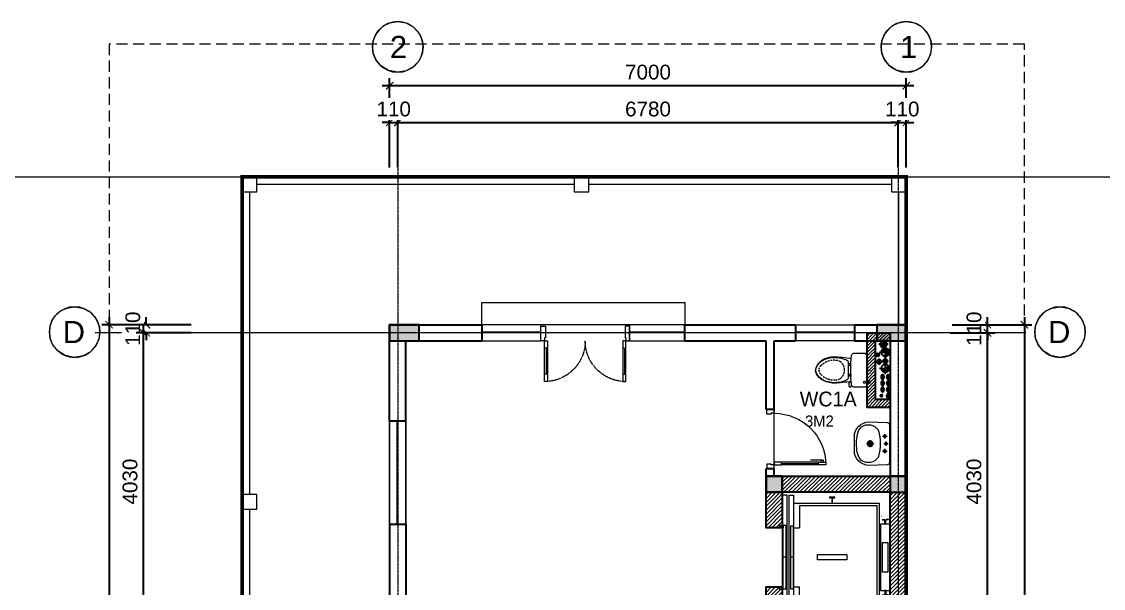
# Model space of a CAD drawing. Header units: millimetres. Extents: x -127141 to 682685, y -1234500 to 49778.
# Drawn here: x 233712 to 248367, y -180571 to -172897 of the extents above; entities that cross this region are included whole.
import ezdxf
from ezdxf.enums import TextEntityAlignment as Align

# ---------------------------------------------------------------- set-up
doc = ezdxf.new("R2010")
doc.units = ezdxf.units.MM
doc.header["$MEASUREMENT"] = 0
doc.set_wipeout_variables(frame=1)
for name, pattern in [('$AUDIT_BAD_LTYPE2', [0]), ('ACAD_ISO03W100', [30, 12, -18]), ('CENTER2', [1.125, 0.75, -0.125, 0.125, -0.125]), ('CONTINOUS', [0]), ('DASHDOT', [1, 0.5, -0.25, 0, -0.25]), ('DASHED', [0.75, 0.5, -0.25]), ('DIVIDEX22', [1.25, 0.625, -0.25, 0, -0.125, 0, -0.25]), ('HIDDEN', [0.75, 0.5, -0.25]), ('PHANTOM2', [1.25, 0.625, -0.125, 0.125, -0.125, 0.125, -0.125]), ('PHANTOM3', [1.5, 0.625, -0.125, 0.125, -0.125, 0.125, -0.125, 0.125, -0.125]), ('xref-thap C (mb tang 32-2)$0$HIDDEN', [0.375, 0.25, -0.125]), ('Xref-VCMT-BT3 - tuong bao$0$HIDDEN2', [0.1875, 0.125, -0.0625])]:
    doc.linetypes.add(name, pattern=pattern)
for name, color, linetype, lineweight in [('-CONCRETE', 1, 'Continuous', 35), ('-DOOR', 137, 'Continuous', 9), ('-FURNITURE', 46, 'Continuous', 9), ('-LINE1', 7, 'Continuous', 18), ('-LINE2', 252, 'Continuous', 9), ('-WALL', 4, 'Continuous', 35), ('A-COT VACH', 2, 'Continuous', 35), ('A-DIM', 251, 'Continuous', 15), ('A-HATCH', 251, 'Continuous', 5), ('A-KY HIEU', 34, 'Continuous', 20), ('A-NET THAY', 125, 'Continuous', 18), ('A-TRUC', 251, 'DASHDOT', 5), ('A-TUONG', 7, 'Continuous', 35), ('Bighome_khuat', 251, 'DASHED', 5), ('N1.1-CN', 4, 'CONTINOUS', 35), ('N1.3-TN', 6, 'CENTER2', 35), ('N1.4-TP', 4, 'PHANTOM2', 35), ('N1.5-TH', 2, 'PHANTOM3', 30), ('N1.6-NM', 3, 'DIVIDEX22', 30), ('N4-OTHER1', 143, 'CONTINOUS', 15), ('TEXT25', 2, 'Continuous', 13)]:
    doc.layers.add(name, color=color, linetype=linetype, lineweight=lineweight)
for name, color, linetype in [('-RANH GIOI LO DAT', 12, 'Continuous'), ('M-CD', 40, 'ACAD_ISO03W100'), ('M-Control', 170, 'CENTER2'), ('M-RP', 140, 'Continuous')]:
    doc.layers.add(name, color=color, linetype=linetype)
doc.layers.add('LUOI GIONG', color=160, linetype='Continuous', plot=False)
doc.styles.add('A1-arial', font='arial.ttf', dxfattribs={"width": 0.8})
doc.styles.get("Standard").update_dxf_attribs({"font": 'arial.ttf'})
doc.styles.add('SVN_AVO_thuong', font='')
doc.styles.add('T1', font='', dxfattribs={"height": 200})
doc.styles.get('SVN_AVO_thuong').set_extended_font_data('SVN-Avo')
doc.styles.get('T1').set_extended_font_data('VNgeometric Light')
doc.dimstyles.new('DIM_LAYOUT A2-A3', dxfattribs={"dimscale": 0, "dimtxt": 2, "dimasz": 1, "dimexe": 1, "dimexo": 0, "dimgap": 0.8, "dimtad": 1, "dimdec": 0, "dimlfac": -1, "dimzin": 0, "dimdsep": 46, "dimtxsty": 'Standard', "dimblk": 'ARCHTICK', "dimcen": 1, "dimdle": 1, "dimclrd": 256, "dimclre": 256, "dimclrt": 7, "dimadec": 0, "dimazin": 0, "dimtfac": 1, "dimtdec": 0, "dimtix": 1, "dimtofl": 0, "dimtmove": 2, "dimatfit": 3, "dimldrblk": 'ARCHTICK', "dimfxl": 1, "dimtfill": 1, "dimtolj": 1, "dimtzin": 0, "dimarcsym": 0})

# ---------------------------------------------------------------- blocks, each defined once
blk = doc.blocks.new('X-5M-DH-2-CORE$0$A$C75E80C28')
at = {"layer": '-LINE2', "linetype": 'Continuous', "ltscale": 2}
for p, q in [((-557, -112), (-560, -112)), ((-510, -22), (-510, -51)), ((-507, -22), (-510, -22)), ((-510, -109), (-510, -79)), ((-507, -22), (-507, -51)), ((-507, -109), (-507, -79)), ((-456, -57), (-501, -57)), ((-456, -60), (-501, -60)), ((-456, -70), (-501, -70)), ((-456, -73), (-501, -73)), ((-453, -63), (-453, -67)), ((-450, -63), (-450, -67)), ((450, -63), (450, -67)), ((453, -63), (453, -67)), ((456, -57), (501, -57)), ((456, -60), (501, -60)), ((456, -70), (501, -70)), ((456, -73), (501, -73)), ((457, -112), (460, -112)), ((507, -22), (510, -22)), ((507, -22), (507, -51)), ((507, -109), (507, -79)), ((510, -22), (510, -51)), ((510, -109), (510, -79)), ((-731, -149), (731, -149)), ((-731, -1305), (-731, -149)), ((-700, -179), (700, -179)), ((-700, -1225), (-700, -179)), ((700, -1225), (700, -179)), ((731, -1305), (731, -149)), ((840, -1305), (-840, -1305)), ((-840, -1365), (-840, -1305)), ((-700, -1225), (-400, -1225)), ((425, -1309), (-425, -1309)), ((-425, -1343), (-425, -1309)), ((-400, -1305), (-400, -1225)), ((0, -1309), (0, -1343)), ((700, -1225), (400, -1225)), ((400, -1305), (400, -1225)), ((425, -1343), (425, -1309)), ((840, -1365), (840, -1305)), ((840, -1365), (-840, -1365)), ((840, -1395), (-840, -1395)), ((-840, -1395), (-840, -1455)), ((-840, -1455), (-435, -1455)), ((-435, -1450), (-435, -1460)), ((-435, -1450), (-400, -1450)), ((-435, -1460), (-425, -1460)), ((-433, -1452), (-433, -1458)), ((-433, -1452), (-402, -1452)), ((-433, -1458), (-425, -1458)), ((430, -1406), (-430, -1406)), ((-430, -1406), (-430, -1446)), ((430, -1446), (-430, -1446)), ((425, -1343), (-425, -1343)), ((-425, -1458), (-425, -1460)), ((-402, -1452), (-402, -1498)), ((400, -1450), (-400, -1450)), ((-400, -1450), (-400, -1500)), ((0, -1406), (0, -1446)), ((400, -1450), (400, -1500)), ((435, -1450), (400, -1450)), ((402, -1452), (402, -1498)), ((433, -1452), (402, -1452)), ((433, -1458), (425, -1458)), ((425, -1458), (425, -1460)), ((435, -1460), (425, -1460)), ((430, -1406), (430, -1446)), ((433, -1452), (433, -1458)), ((435, -1450), (435, -1460)), ((840, -1455), (435, -1455)), ((840, -1395), (840, -1455)), ((-435, -1490), (-435, -1500)), ((-435, -1490), (-425, -1490)), ((-435, -1500), (-400, -1500)), ((-433, -1492), (-433, -1498)), ((-433, -1492), (-425, -1492)), ((-433, -1498), (-402, -1498)), ((-425, -1490), (-425, -1492)), ((435, -1500), (400, -1500)), ((433, -1498), (402, -1498)), ((425, -1490), (425, -1492)), ((435, -1490), (425, -1490)), ((433, -1492), (425, -1492)), ((433, -1492), (433, -1498)), ((435, -1490), (435, -1500))]:
    blk.add_line(p, q, dxfattribs=at)
for points in [[(-450, 0), (-450, -130), (450, -130), (450, 0)], [(-200, -29), (200, -29), (200, -101), (-200, -101)], [(-36, -584), (36, -584), (36, -984), (-36, -984)]]:
    blk.add_lwpolyline(points, close=True, dxfattribs=at)
for points in [[(-780, -789), (-751, -789, 0.414214), (-750, -788), (-750, -784), (-750, -780, 0.414214), (-751, -779), (-780, -779, -0.256978), (-784, -782), (-798, -782, -0.414214), (-801, -779), (-804, -749, 0.414214), (-807, -746), (-812, -746), (-812, -784), (-812, -821), (-807, -821, 0.414214), (-804, -818), (-801, -789, -0.414214), (-798, -786), (-784, -786, -0.256978), (-780, -789)], [(780, -789), (751, -789, -0.414214), (750, -788), (750, -784), (750, -780, -0.414214), (751, -779), (780, -779, 0.256978), (784, -782), (798, -782, 0.414214), (801, -779), (804, -749, -0.414214), (807, -746), (812, -746), (812, -784), (812, -821), (807, -821, -0.414214), (804, -818), (801, -789, 0.414214), (798, -786), (784, -786, 0.256978), (780, -789)]]:
    blk.add_lwpolyline(points, format="xyb", dxfattribs=at)
for centre, radius, start, end in [((-501, -51), 9.4, 180, 270), ((-501, -79), 9.4, 90, 180), ((-501, -51), 6.2, 180, 270), ((-501, -79), 6.2, 90, 180), ((-456, -63), 6.2, 0, 90), ((-456, -63), 3, 0, 90), ((-456, -67), 6.2, 270, 0), ((-456, -67), 3, 270, 0), ((456, -63), 6.2, 90, 180), ((456, -67), 6.2, 180, 270), ((456, -63), 3, 90, 180), ((456, -67), 3, 180, 270), ((501, -51), 6.2, 270, 0), ((501, -51), 9.4, 270, 0), ((501, -79), 9.4, 0, 90), ((501, -79), 6.2, 0, 90)]:
    blk.add_arc(centre, radius, start, end, dxfattribs=at)
blk = doc.blocks.new('A$C5C575821')
at = {"layer": '-CONCRETE'}
h = blk.add_hatch(color=256, dxfattribs=at)
h.dxf.hatch_style = 1
h.paths.add_polyline_path([(0, 220), (0, 0), (220, 0), (220, 220)])
blk.add_lwpolyline([(0, 0), (220, 0), (220, 220), (0, 220)], close=True, dxfattribs=at)
blk = doc.blocks.new('A$C3F71457E')
at = {"layer": 'A-HATCH'}
h = blk.add_hatch(dxfattribs=at)
h.set_pattern_fill('ANSI31', color=256, scale=300)
h.paths.add_polyline_path([(200, 380), (-20, 380), (-20, -98), (18, -98), (18, -67), (12, -67), (12, -75), (10, -75), (10, -65), (20, -65), (20, -100), (200, -100)])
h.paths.add_polyline_path([(-20, 600), (-1480, 600), (-1480, 380), (-20, 380)])
h.paths.add_polyline_path([(-1480, 380), (-1700, 380), (-1700, -1380), (-1480, -1380)])
h.paths.add_polyline_path([(-20, -1380), (-1480, -1380), (-1480, -1600), (-20, -1600)])
h.paths.add_polyline_path([(200, -900), (20, -900), (20, -935), (10, -935), (10, -925), (12, -925), (12, -933), (18, -933), (18, -902), (-20, -902), (-20, -1380), (-20, -1380), (200, -1380)])
at = {"layer": '-CONCRETE'}
blk.add_lwpolyline([(-20, -100), (-20, 380), (-1480, 380), (-1480, -1380), (-20, -1380), (-20, -900), (200, -900), (200, -1600), (-1700, -1600), (-1700, 600), (200, 600), (200, -100), (-20, -100)], dxfattribs=at)
at = {"layer": '-LINE1'}
blk.add_line((-20, -900), (-20, -100), dxfattribs=at)
at = {"layer": '-WALL'}
for p in [(-1700, 380), (-20, 380), (-1700, -1600), (-20, -1600)]:
    blk.add_blockref('A$C5C575821', p, dxfattribs=at)
at = {"color": 2, "rotation": 90}
blk.add_blockref('X-5M-DH-2-CORE$0$A$C75E80C28', (-1480, -500), dxfattribs=at)
blk = doc.blocks.new('*U122')
at = {"linetype": '$AUDIT_BAD_LTYPE2'}
for p, q in [((70, 100), (70, 600)), ((90, 600), (90, 100))]:
    blk.add_line(p, q, dxfattribs=at)
for points in [[(50, 600), (90, 600), (90, 700), (50, 700), (50, 600)], [(50, 603), (50, 100)], [(50, 100), (90, 100), (90, 0), (50, 0), (50, 100)]]:
    blk.add_lwpolyline(points)
for points in [[(118, 495), (118, 664), (90, 664), (90, 636), (113, 636), (113, 495)], [(0, 0), (50, 0), (50, -40), (60, -40), (60, -100), (0, -100)], [(800, 0), (750, 0), (750, -40), (740, -40), (740, -100), (800, -100)]]:
    blk.add_lwpolyline(points, close=True)
at = {"linetype": '$AUDIT_BAD_LTYPE2', "ltscale": 0.3}
blk.add_arc((50, 0), 700, 0, 90, dxfattribs=at)
blk = doc.blocks.new('*U715')
for p, q in [((-1110, 450), (-1150, 450)), ((-90, 450), (-50, 450)), ((-1110, 100), (-1150, 100)), ((-90, 100), (-50, 100))]:
    blk.add_line(p, q)
at = {"color": 251}
for p, q in [((-1130, 100), (-1130, 450)), ((-70, 100), (-70, 450))]:
    blk.add_line(p, q, dxfattribs=at)
for points in [[(-1150, 0), (-1110, 0), (-1110, 550), (-1150, 550)], [(-50, 0), (-90, 0), (-90, 550), (-50, 550)], [(-1200, -200), (-1140, -200), (-1140, -40), (-1150, -40), (-1150, 0), (-1200, 0)], [(0, -200), (-60, -200), (-60, -40), (-50, -40), (-50, 0), (0, 0)]]:
    blk.add_lwpolyline(points, close=True)
at = {"layer": 'Bighome_khuat', "linetype": 'Xref-VCMT-BT3 - tuong bao$0$HIDDEN2'}
for centre, start, end in [((-1150, 0), 0, 90), ((-50, 0), 90, 180)]:
    blk.add_arc(centre, 550, start, end, dxfattribs=at)
blk = doc.blocks.new('A$C4ace49fd')
for p, q in [((195, 383), (195, 443)), ((295, 398), (295, 458)), ((395, 383), (395, 443)), ((167, 414), (224, 414)), ((267, 429), (324, 429)), ((367, 414), (424, 414)), ((249, 215), (342, 215)), ((295, 165), (295, 264))]:
    blk.add_line(p, q)
for points in [[(0, 200, 0.414214), (200, 0), (390, 0, 0.414214), (590, 200), (581, 446, 0.409799), (551, 475), (39, 475, 0.403607), (9, 446)], [(177, 40, 0.090773), (424, 43, 0.149887), (521, 96, 0.430722), (482, 321, 0.080637), (470, 327, 0.127732), (125, 329, 0.074208), (114, 325, 0.443092), (69, 96, 0.13364), (154, 46, 0.033617)]]:
    blk.add_lwpolyline(points, format="xyb", close=True)
for centre, radius in [((295, 429), 17.5), ((195, 414), 17.5), ((395, 414), 17.5), ((295, 215), 37.5), ((295, 215), 22.5), ((295, 215), 22.5)]:
    blk.add_circle(centre, radius)
blk = doc.blocks.new('cot 220')
at = {"layer": 'A-COT VACH'}
h = blk.add_hatch(color=251, dxfattribs=at)
h.dxf.hatch_style = 1
h.paths.add_polyline_path([(110, 110), (-110, 110), (-110, -110), (110, -110)])
blk.add_lwpolyline([(-110, -110), (110, -110), (110, 110), (-110, 110)], close=True, dxfattribs=at)
blk = doc.blocks.new('Tag - Metric')
blk.add_lwpolyline([(0, 3.44), (-1.1, 3.26), (-2.06, 2.76), (-2.71, 2.12), (-3.13, 1.43), (-3.37, 0.73), (-3.44, 0), (-3.3, -0.99), (-2.83, -1.96), (-2.11, -2.72), (-1.16, -3.24), (0, -3.44), (1.28, -3.19), (2.29, -2.57), (2.96, -1.75), (3.33, -0.88), (3.44, 0), (3.34, 0.84), (3.08, 1.53), (2.65, 2.2), (1.84, 2.91), (1.07, 3.27), (0, 3.44)], close=True)
blk.add_circle((0, 0), 3.44)
at = {"style": 'A1-arial', "flags": 8}
blk.add_attdef('1', text='', height=3, dxfattribs=at).set_placement((0, 0), align=Align.MIDDLE_CENTER)
blk = doc.blocks.new('_ArchTick')
at = {"color": 0, "linetype": 'ByBlock', "const_width": 0.15}
blk.add_lwpolyline([(-0.5, -0.5), (0.5, 0.5)], dxfattribs=at)
blk = doc.blocks.new('*D2244')
at = {"layer": 'A-DIM', "lineweight": -2, "transparency": 16777216}
for p, q in [((4611, 21777), (4611, 22486)), ((11611, 21777), (11611, 22486)), ((4511, 22386), (11711, 22386))]:
    blk.add_line(p, q, dxfattribs=at)
at = {"layer": 'Defpoints', "color": 0, "transparency": 16777216}
for p in [(11611, 22386), (4611, 21777, 0), (11611, 21777, 0)]:
    blk.add_point(p, dxfattribs=at)
at = {"layer": 'A-DIM', "lineweight": -2, "transparency": 16777216, "xscale": 100, "yscale": 100, "zscale": 100, "rotation": 180}
blk.add_blockref('_ArchTick', (4611, 22386), dxfattribs=at)
at = {"layer": 'A-DIM', "lineweight": -2, "transparency": 16777216, "xscale": 100, "yscale": 100, "zscale": 100}
blk.add_blockref('_ArchTick', (11611, 22386), dxfattribs=at)
at = {"layer": 'A-DIM', "color": 7, "transparency": 16777216, "insert": (8111, 22568), "char_height": 200, "attachment_point": 5, "bg_fill": 3, "box_fill_scale": 1.25, "bg_fill_color": 256, "bg_fill_true_color": 13158600, "bg_fill_transparency": 0}
blk.add_mtext('\\A1;7000', dxfattribs=at)
blk = doc.blocks.new('*D2245')
at = {"layer": 'A-DIM', "lineweight": -2, "transparency": 16777216}
for p, q in [((12711, 19149), (12711, 19249)), ((12230, 19149), (12811, 19149)), ((12230, 19039), (12811, 19039)), ((12711, 19039), (12711, 18939))]:
    blk.add_line(p, q, dxfattribs=at)
at = {"layer": 'Defpoints', "color": 0, "transparency": 16777216}
for p in [(12230, 19149), (12230, 19039)]:
    blk.add_point(p, dxfattribs=at)
at = {"layer": 'A-DIM', "lineweight": -2, "transparency": 16777216, "xscale": 100, "yscale": 100, "zscale": 100}
for p, rotation in [((12711, 19149), 270), ((12711, 19039), 90)]:
    blk.add_blockref('_ArchTick', p, dxfattribs=dict(at, rotation=rotation))
at = {"layer": 'A-DIM', "color": 7, "transparency": 16777216, "insert": (12529, 19094), "char_height": 200, "attachment_point": 5, "rotation": 90, "bg_fill": 3, "box_fill_scale": 1.25, "bg_fill_color": 256, "bg_fill_true_color": 13158600, "bg_fill_transparency": 0}
blk.add_mtext('\\A1;110', dxfattribs=at)
at = {"layer": 'Defpoints', "color": 0, "transparency": 16777216}
blk.add_point((12711, 19039), dxfattribs=at)
blk = doc.blocks.new('*D2246')
at = {"layer": 'A-DIM', "lineweight": -2, "transparency": 16777216}
for p, q in [((1314, 19149), (1314, 19249)), ((1920, 19149), (1214, 19149)), ((1920, 19039), (1214, 19039)), ((1314, 19039), (1314, 18939))]:
    blk.add_line(p, q, dxfattribs=at)
at = {"layer": 'Defpoints', "color": 0, "transparency": 16777216}
for p in [(1920, 19149, 0), (1920, 19039, 0)]:
    blk.add_point(p, dxfattribs=at)
at = {"layer": 'A-DIM', "lineweight": -2, "transparency": 16777216, "xscale": 100, "yscale": 100, "zscale": 100}
for p, rotation in [((1314, 19149), 270), ((1314, 19039), 90)]:
    blk.add_blockref('_ArchTick', p, dxfattribs=dict(at, rotation=rotation))
at = {"layer": 'A-DIM', "color": 7, "transparency": 16777216, "insert": (1132, 19094), "char_height": 200, "attachment_point": 5, "rotation": 90, "bg_fill": 3, "box_fill_scale": 1.25, "bg_fill_color": 256, "bg_fill_true_color": 13158600, "bg_fill_transparency": 0}
blk.add_mtext('\\A1;110', dxfattribs=at)
at = {"layer": 'Defpoints', "color": 0, "transparency": 16777216}
blk.add_point((1314, 19039), dxfattribs=at)
blk = doc.blocks.new('*D2247')
at = {"layer": 'A-DIM', "lineweight": -2, "transparency": 16777216}
for p, q in [((13211, 19249), (13211, 5364)), ((12230, 19149), (13311, 19149)), ((12230, 5464), (13311, 5464))]:
    blk.add_line(p, q, dxfattribs=at)
at = {"layer": 'Defpoints', "color": 0, "transparency": 16777216}
for p in [(12230, 19149), (12230, 5464, 0), (13211, 5464)]:
    blk.add_point(p, dxfattribs=at)
at = {"layer": 'A-DIM', "lineweight": -2, "transparency": 16777216, "xscale": 100, "yscale": 100, "zscale": 100}
for p, rotation in [((13211, 19149), 90), ((13211, 5464), 270)]:
    blk.add_blockref('_ArchTick', p, dxfattribs=dict(at, rotation=rotation))
at = {"layer": 'A-DIM', "color": 7, "transparency": 16777216, "insert": (13403, 12174), "char_height": 200, "attachment_point": 5, "rotation": 90, "bg_fill": 3, "box_fill_scale": 1.25, "bg_fill_color": 256, "bg_fill_true_color": 13158600, "bg_fill_transparency": 0}
blk.add_mtext('\\A1;13685', dxfattribs=at)
blk = doc.blocks.new('*D2250')
at = {"layer": 'A-DIM', "lineweight": -2, "transparency": 16777216}
for p, q in [((4721, 21277), (4721, 21986)), ((11501, 21277), (11501, 21986)), ((4621, 21886), (11601, 21886))]:
    blk.add_line(p, q, dxfattribs=at)
at = {"layer": 'Defpoints', "color": 0, "transparency": 16777216}
for p in [(11501, 21886), (4721, 21277, 0), (11501, 21277, 0)]:
    blk.add_point(p, dxfattribs=at)
at = {"layer": 'A-DIM', "lineweight": -2, "transparency": 16777216, "xscale": 100, "yscale": 100, "zscale": 100, "rotation": 180}
blk.add_blockref('_ArchTick', (4721, 21886), dxfattribs=at)
at = {"layer": 'A-DIM', "lineweight": -2, "transparency": 16777216, "xscale": 100, "yscale": 100, "zscale": 100}
blk.add_blockref('_ArchTick', (11501, 21886), dxfattribs=at)
at = {"layer": 'A-DIM', "color": 7, "transparency": 16777216, "insert": (8111, 22068), "char_height": 200, "attachment_point": 5, "bg_fill": 3, "box_fill_scale": 1.25, "bg_fill_color": 256, "bg_fill_true_color": 13158600, "bg_fill_transparency": 0}
blk.add_mtext('\\A1;6780', dxfattribs=at)
blk = doc.blocks.new('*D2251')
at = {"layer": 'A-DIM', "lineweight": -2, "transparency": 16777216}
for p, q in [((11501, 21277), (11501, 21986)), ((11611, 21277), (11611, 21986)), ((11501, 21886), (11401, 21886)), ((11611, 21886), (11711, 21886))]:
    blk.add_line(p, q, dxfattribs=at)
at = {"layer": 'Defpoints', "color": 0, "transparency": 16777216}
for p in [(11501, 21277, 0), (11611, 21277)]:
    blk.add_point(p, dxfattribs=at)
at = {"layer": 'A-DIM', "lineweight": -2, "transparency": 16777216, "xscale": 100, "yscale": 100, "zscale": 100}
blk.add_blockref('_ArchTick', (11501, 21886), dxfattribs=at)
at = {"layer": 'A-DIM', "lineweight": -2, "transparency": 16777216, "xscale": 100, "yscale": 100, "zscale": 100, "rotation": 180}
blk.add_blockref('_ArchTick', (11611, 21886), dxfattribs=at)
at = {"layer": 'A-DIM', "color": 7, "transparency": 16777216, "insert": (11556, 22068), "char_height": 200, "attachment_point": 5, "bg_fill": 3, "box_fill_scale": 1.25, "bg_fill_color": 256, "bg_fill_true_color": 13158600, "bg_fill_transparency": 0}
blk.add_mtext('\\A1;110', dxfattribs=at)
at = {"layer": 'Defpoints', "color": 0, "transparency": 16777216}
blk.add_point((11611, 21886), dxfattribs=at)
blk = doc.blocks.new('*D2252')
at = {"layer": 'A-DIM', "lineweight": -2, "transparency": 16777216}
for p, q in [((4611, 21277), (4611, 21986)), ((4721, 21277), (4721, 21986)), ((4611, 21886), (4511, 21886)), ((4721, 21886), (4821, 21886))]:
    blk.add_line(p, q, dxfattribs=at)
at = {"layer": 'Defpoints', "color": 0, "transparency": 16777216}
for p in [(4611, 21277, 0), (4721, 21277)]:
    blk.add_point(p, dxfattribs=at)
at = {"layer": 'A-DIM', "lineweight": -2, "transparency": 16777216, "xscale": 100, "yscale": 100, "zscale": 100}
blk.add_blockref('_ArchTick', (4611, 21886), dxfattribs=at)
at = {"layer": 'A-DIM', "lineweight": -2, "transparency": 16777216, "xscale": 100, "yscale": 100, "zscale": 100, "rotation": 180}
blk.add_blockref('_ArchTick', (4721, 21886), dxfattribs=at)
at = {"layer": 'A-DIM', "color": 7, "transparency": 16777216, "insert": (4666, 22068), "char_height": 200, "attachment_point": 5, "bg_fill": 3, "box_fill_scale": 1.25, "bg_fill_color": 256, "bg_fill_true_color": 13158600, "bg_fill_transparency": 0}
blk.add_mtext('\\A1;110', dxfattribs=at)
at = {"layer": 'Defpoints', "color": 0, "transparency": 16777216}
blk.add_point((4721, 21886), dxfattribs=at)
blk = doc.blocks.new('*D2255')
at = {"layer": 'A-DIM', "lineweight": -2, "transparency": 16777216}
for p, q in [((12711, 14909), (12711, 19139)), ((12206, 19039), (12811, 19039)), ((12206, 15009), (12811, 15009))]:
    blk.add_line(p, q, dxfattribs=at)
at = {"layer": 'Defpoints', "color": 0, "transparency": 16777216}
for p in [(12206, 19039, 0), (12711, 19039), (12206, 15009, 0)]:
    blk.add_point(p, dxfattribs=at)
at = {"layer": 'A-DIM', "lineweight": -2, "transparency": 16777216, "xscale": 100, "yscale": 100, "zscale": 100}
for p, rotation in [((12711, 19039), 90), ((12711, 15009), 270)]:
    blk.add_blockref('_ArchTick', p, dxfattribs=dict(at, rotation=rotation))
at = {"layer": 'A-DIM', "color": 7, "transparency": 16777216, "insert": (12528, 17024), "char_height": 200, "attachment_point": 5, "rotation": 90, "bg_fill": 3, "box_fill_scale": 1.25, "bg_fill_color": 256, "bg_fill_true_color": 13158600, "bg_fill_transparency": 0}
blk.add_mtext('\\A1;4030', dxfattribs=at)
blk = doc.blocks.new('*D2256')
at = {"layer": 'A-DIM', "lineweight": -2, "transparency": 16777216}
for p, q in [((1276, 14909), (1276, 19139)), ((1871, 19039), (1176, 19039)), ((1871, 15009), (1176, 15009))]:
    blk.add_line(p, q, dxfattribs=at)
at = {"layer": 'Defpoints', "color": 0, "transparency": 16777216}
for p in [(1276, 19039), (1871, 19039, 0), (1871, 15009, 0)]:
    blk.add_point(p, dxfattribs=at)
at = {"layer": 'A-DIM', "lineweight": -2, "transparency": 16777216, "xscale": 100, "yscale": 100, "zscale": 100}
for p, rotation in [((1276, 19039), 90), ((1276, 15009), 270)]:
    blk.add_blockref('_ArchTick', p, dxfattribs=dict(at, rotation=rotation))
at = {"layer": 'A-DIM', "color": 7, "transparency": 16777216, "insert": (1094, 17024), "char_height": 200, "attachment_point": 5, "rotation": 90, "bg_fill": 3, "box_fill_scale": 1.25, "bg_fill_color": 256, "bg_fill_true_color": 13158600, "bg_fill_transparency": 0}
blk.add_mtext('\\A1;4030', dxfattribs=at)
blk = doc.blocks.new('*D2258')
at = {"layer": 'A-DIM', "lineweight": -2, "transparency": 16777216}
for p, q in [((811, 19249), (811, 5364)), ((1920, 19149), (711, 19149)), ((1984, 5464), (711, 5464))]:
    blk.add_line(p, q, dxfattribs=at)
at = {"layer": 'Defpoints', "color": 0, "transparency": 16777216}
for p in [(1920, 19149, 0), (811, 5464), (1984, 5464, 0)]:
    blk.add_point(p, dxfattribs=at)
at = {"layer": 'A-DIM', "lineweight": -2, "transparency": 16777216, "xscale": 100, "yscale": 100, "zscale": 100}
for p, rotation in [((811, 19149), 90), ((811, 5464), 270)]:
    blk.add_blockref('_ArchTick', p, dxfattribs=dict(at, rotation=rotation))
at = {"layer": 'A-DIM', "color": 7, "transparency": 16777216, "insert": (628, 12307), "char_height": 200, "attachment_point": 5, "rotation": 90, "bg_fill": 3, "box_fill_scale": 1.25, "bg_fill_color": 256, "bg_fill_true_color": 13158600, "bg_fill_transparency": 0}
blk.add_mtext('\\A1;13685', dxfattribs=at)
blk = doc.blocks.new('A$C18091ED7')
for p, q in [((0, -42), (0, 0)), ((146, -27), (179, -27)), ((146, -27), (146, -30)), ((146, -30), (166, -30)), ((153, -37), (146, -30)), ((152, 0), (152, -27)), ((152, 0), (179, 0)), ((153, -37), (166, -37)), ((153, -40), (153, -37)), ((153, -40), (178, -40)), ((153, -40), (178, -40)), ((153, -40), (153, -42)), ((185, -30), (166, -30)), ((178, -37), (166, -37)), ((185, -30), (178, -37)), ((178, -37), (178, -40)), ((178, -40), (178, -42)), ((179, 0), (179, -27)), ((179, -27), (185, -27)), ((185, -27), (185, -30)), ((-83, -267), (-83, -300)), ((-83, -278), (-83, -288)), ((-61, -290), (-83, -290)), ((-63, -265), (-81, -265)), ((-61, -267), (-61, -300)), ((61, -267), (61, -300)), ((61, -290), (83, -290)), ((63, -265), (81, -265)), ((83, -267), (83, -300)), ((83, -278), (83, -288)), ((165, -262), (165, -290)), ((168, -260), (228, -260)), ((168, -292), (207, -292)), ((231, -274), (231, -262))]:
    blk.add_line(p, q)
for points in [[(230, -219, -0.137407), (225, -235), (222, -241, -0.236081), (198, -255, -0.051961), (-198, -255, -0.236081), (-222, -241), (-225, -235, -0.137407), (-230, -219), (-230, -72, -0.198912), (-226, -63), (-209, -46, -0.198912), (-200, -42), (0, -42), (200, -42, -0.198912), (209, -46), (226, -63, -0.198912), (230, -72)], [(144, -619, -0.212405), (26, -734, -0.027685), (-1, -739, -0.022279), (-26, -734, -0.212405), (-144, -619, -0.142796), (-167, -428, -0.093005), (-128, -309, -0.256439), (-111, -300), (0, -300), (111, -300, -0.256439), (128, -309, -0.093005), (167, -428, -0.142796)]]:
    blk.add_lwpolyline(points, format="xyb", close=True)
at = {"linetype": 'xref-thap C (mb tang 32-2)$0$HIDDEN', "ltscale": 100}
blk.add_lwpolyline([(61, -669, -0.199031), (0, -699, -0.199031), (-61, -669, -0.218924), (-132, -478, -0.153791), (-112, -404, -0.236701), (0, -348, -0.236701), (112, -404, -0.153791), (132, -478, -0.218924)], format="xyb", close=True, dxfattribs=at)
blk.add_circle((166, -78), 13.9)
for centre, radius, start, end in [((-81, -267), 1.98, 90, 180), ((-63, -267), 1.98, 0, 90), ((63, -267), 1.98, 90, 180), ((81, -267), 1.98, 0, 90), ((168, -262), 2.47, 90, 180), ((168, -290), 2.47, 180, 270), ((207, -277), 15.5, 270, 306.4659), ((168, -225), 80.1, 306.4659, 320.3123), ((228, -274), 2.47, 320.3123, 0)]:
    blk.add_arc(centre, radius, start, end)
for points in [[(-156, -259), (-157, -267), (-164, -328), (-169, -385), (-184, -528), (-136, -679), (-50, -735), (-20, -741), (0, -744)], [(156, -259), (157, -267), (164, -328), (169, -385), (184, -528), (136, -679), (50, -735), (20, -741), (0, -744)]]:
    blk.add_open_spline(points, degree=3, knots=[130.613938, 130.613938, 130.613938, 130.613938, 152.852109, 311.129351, 417.703951, 561.383393, 697.692632, 710.812262, 710.812262, 710.812262, 710.812262])
blk = doc.blocks.new('N-ONGDUNG')
at = {"layer": 'N4-OTHER1', "ltscale": 10}
h = blk.add_hatch(dxfattribs=at)
h.set_pattern_fill('ANSI31', color=256, scale=36, angle=-90, style=0)
h.set_pattern_definition([(315, (39548.85, 159241.4585), (3.18198052, 3.18198052), [])])
h.paths.add_polyline_path([(0, 45, -0.414214), (45, 0), (0, 0)])
h.paths.add_polyline_path([(-45, 0, -0.414214), (0, 45), (0, 0, 1)])
h.paths.add_polyline_path([(0, 0), (45, 0, -1)])
at = {"linetype": 'Continuous', "ltscale": 10}
for p, q in [((63, 0), (-63, 0)), ((0, 63), (0, -63))]:
    blk.add_line(p, q, dxfattribs=at)
blk.add_circle((0, 0), 45, dxfattribs=at)
for centre, start, end in [((-23, 0), 0, 180), ((23, 0), 180, 0)]:
    blk.add_arc(centre, 22.5, start, end, dxfattribs=at)
blk = doc.blocks.new('$cc')
h = blk.add_hatch()
h.set_pattern_fill('_USER', color=8, scale=0.05, angle=45, style=0, pattern_type=0)
h.set_pattern_definition([(45, (-200956.024176, 465343.044346), (-0.0353553390593, 0.0353553390593), [])])
edge = h.paths.add_edge_path()
edge.add_arc((-0.19, -0.25), 0.313, -53.1301, 53.1301, ccw=False)
edge.add_arc((0, 0), 0.5, 90, 270, ccw=False)
edge.add_arc((0.19, 0.25), 0.312, 126.8699, 233.1301)
at = {"color": 8}
blk.add_lwpolyline([(0, 0, -0.5), (0, -0.5, -1), (0, 0.5, 0.5), (0, 0, 0.333333), (0, 0, 0.333333)], format="xyb", dxfattribs=at)
blk.add_circle((0, 0), 0.5)
blk = doc.blocks.new('A$C9810a9bf')
at = {"layer": 'M-RP', "ltscale": 200}
for centre, radius in [((-14.75, 0), 14.75), ((-14.75, 0), 4.75), ((17.95, 0), 17.95), ((17.95, 0), 7.95)]:
    blk.add_circle(centre, radius, dxfattribs=at)
blk.add_ellipse((3.2, 0), major_axis=(-32.7, 0), ratio=0.75611402, dxfattribs=at)
at = {"layer": 'M-RP', "ltscale": 200, "xscale": 9.5, "yscale": 9.5, "zscale": 9.5, "rotation": 180}
blk.add_blockref('$cc', (-14.75, 0), dxfattribs=at)
at = {"layer": 'M-RP', "ltscale": 200, "xscale": 15.9, "yscale": 15.9, "zscale": 15.9}
blk.add_blockref('$cc', (17.95, 0), dxfattribs=at)
blk = doc.blocks.new('A$Caa2107e4')
at = {"layer": 'M-Control', "ltscale": 0.03}
for centre, radius in [((-14.75, 0), 14.75), ((-14.75, 0), 4.75), ((17.95, 0), 17.95), ((17.95, 0), 7.95)]:
    blk.add_circle(centre, radius, dxfattribs=at)
blk.add_ellipse((3.2, 0), major_axis=(-32.7, 0), ratio=0.75611402, dxfattribs=at)
at = {"layer": 'M-Control', "ltscale": 0.03, "xscale": 9.5, "yscale": 9.5, "zscale": 9.5, "rotation": 180}
blk.add_blockref('$cc', (-14.75, 0), dxfattribs=at)
at = {"layer": 'M-Control', "ltscale": 0.03, "xscale": 15.9, "yscale": 15.9, "zscale": 15.9}
blk.add_blockref('$cc', (17.95, 0), dxfattribs=at)
blk = doc.blocks.new('A$Cddca1029')
at = {"layer": 'A-HATCH'}
h = blk.add_hatch(dxfattribs=at)
h.set_pattern_fill('ANSI31', color=256, scale=250, angle=180)
h.set_pattern_definition([(225, (850724.535, -721488), (22.0970869, -22.0970869), [])])
h.paths.add_polyline_path([(900, 12), (1010, 12), (1010, 322), (0, 322), (0, 12), (110, 12), (110, 212), (900, 212)])
at = {"layer": 'A-NET THAY'}
blk.add_line((110, 12), (900, 12, 0), dxfattribs=at)
at = {"layer": 'A-TUONG'}
for points in [[(900, 12), (1010, 12), (1010, 322), (0, 322), (0, 12), (110, 12), (110, 212), (900, 212), (900, 12)], [(110, 12), (900, 12)]]:
    blk.add_lwpolyline(points, dxfattribs=at)
at = {"layer": 'M-CD', "xscale": 34, "yscale": 34, "zscale": 34, "rotation": 270}
blk.add_blockref('$cc', (851, 128), dxfattribs=at)
at = {"layer": 'M-RP', "ltscale": 200}
for name, p in [('A$C9810a9bf', (595, 113)), ('A$Caa2107e4', (595, 113)), ('A$C9810a9bf', (595, 38)), ('A$Caa2107e4', (595, 38)), ('A$C9810a9bf', (680, 113)), ('A$Caa2107e4', (680, 113)), ('A$C9810a9bf', (680, 38)), ('A$Caa2107e4', (680, 38)), ('A$C9810a9bf', (766, 113)), ('A$Caa2107e4', (766, 113)), ('A$C9810a9bf', (766, 38)), ('A$Caa2107e4', (766, 38)), ('A$C9810a9bf', (851, 38)), ('A$Caa2107e4', (851, 38))]:
    blk.add_blockref(name, p, dxfattribs=at)
at = {"layer": 'N1.1-CN', "xscale": 0.4444444444444459, "yscale": 0.4444444444444459, "zscale": 0.4444444444444459}
blk.add_blockref('N-ONGDUNG', (299, 177), dxfattribs=at)
at = {"layer": 'N1.3-TN', "xscale": -1, "rotation": 180}
blk.add_blockref('N-ONGDUNG', (155, 102), dxfattribs=at)
at = {"layer": 'N1.4-TP', "xscale": 1.222222222222223, "yscale": 1.222222222222223, "zscale": 1.222222222222223, "rotation": 180}
blk.add_blockref('N-ONGDUNG', (266, 77), dxfattribs=at)
at = {"layer": 'N1.5-TH', "xscale": 0.6666666666666681, "yscale": 0.6666666666666681, "zscale": 0.6666666666666681}
for p in [(391, 159), (385, 77)]:
    blk.add_blockref('N-ONGDUNG', p, dxfattribs=at)
at = {"layer": 'N1.6-NM', "xscale": -1.222222222222223, "yscale": 1.222222222222223, "zscale": 1.222222222222223, "rotation": 180}
blk.add_blockref('N-ONGDUNG', (482, 77), dxfattribs=at)
blk = doc.blocks.new('A$C8515276a')
at = {"layer": 'A-COT VACH'}
h = blk.add_hatch(color=251, dxfattribs=at)
h.dxf.hatch_style = 1
h.paths.add_polyline_path([(5010.6, 19149), (4610.6, 19149), (4610.6, 18929), (5010.6, 18929)])
h = blk.add_hatch(color=251, dxfattribs=at)
h.dxf.hatch_style = 1
h.paths.add_polyline_path([(11610.6, 19149), (11210.6, 19149), (11210.6, 18929), (11610.6, 18929)])
for points in [[(4610.6, 18929), (5010.6, 18929), (5010.6, 19149), (4610.6, 19149)], [(11210.6, 18929), (11610.6, 18929), (11610.6, 19149), (11210.6, 19149)]]:
    blk.add_lwpolyline(points, close=True, dxfattribs=at)
at = {"layer": 'A-TRUC', "ltscale": 3}
for p, q in [((13235.3, 19039, 0), (614.8, 19039, 0)), ((13189.8, 19039, 0), (774.1, 19039, 0))]:
    blk.add_line(p, q, dxfattribs=at)
at = {"layer": 'A-TRUC', "ltscale": 3, "elevation": 0}
blk.add_lwpolyline([(4720.6, 21862.5), (4720.6, 932.5)], dxfattribs=at)
at = {"layer": 'A-COT VACH', "xscale": -1}
blk.add_blockref('cot 220', (9820.5, 16989, 0), dxfattribs=at)
at = {"layer": 'A-COT VACH'}
blk.add_blockref('cot 220', (11500.6, 16989, 0), dxfattribs=at)
at = {"layer": 'A-KY HIEU'}
ref = blk.add_blockref('Tag - Metric', (13692.6, 19049, 0), dxfattribs=dict(at, xscale=-99.58625416537795, yscale=99.58625416537795, zscale=99.58625416537795))
ref.add_attrib('DETAIL#', 'D', dxfattribs={"layer": '0', "height": 300, "style": 'A1-arial'}).set_placement((13682.6, 19049, 0), align=Align.MIDDLE_CENTER)
ref = blk.add_blockref('Tag - Metric', (342.9, 19049, 0), dxfattribs=dict(at, xscale=-99.58625416537795, yscale=99.58625416537795, zscale=99.58625416537795))
ref.add_attrib('DETAIL#', 'D', dxfattribs={"layer": '0', "height": 300, "style": 'A1-arial'}).set_placement((332.8, 19049, 0), align=Align.MIDDLE_CENTER)
at = {"layer": 'A-DIM'}
dim = blk.add_linear_dim(base=(11610.6, 22386.2, 0), p1=(4610.6, 21776.6, 0), p2=(11610.6, 21776.6, 0), dimstyle='DIM_LAYOUT A2-A3', override={"dimscale": 100}, dxfattribs=at)
dim.commit()
dim.dimension.update_dxf_attribs({"geometry": '*D2244', "text_midpoint": (8110.6, 22568.3, 0)})
for base, p1, p2, picture, middle in [((1314.1, 19039, 0), (1919.8, 19149, 0), (1919.8, 19039, 0), '*D2246', (1132, 19094, 0)), ((12710.6, 19039, 0), (12230.3, 19149, 0), (12230.3, 19039, 0), '*D2245', (12528.5, 19094, 0))]:
    dim = blk.add_linear_dim(base=base, p1=p1, p2=p2, angle=90, dimstyle='DIM_LAYOUT A2-A3', override={"dimscale": 100}, dxfattribs=at)
    dim.commit()
    dim.dimension.update_dxf_attribs({"geometry": picture, "text_midpoint": middle})
dim = blk.add_linear_dim(base=(11500.6, 21886.2, 0), p1=(4720.6, 21276.6, 0), p2=(11500.6, 21276.6, 0), dimstyle='DIM_LAYOUT A2-A3', override={"dimscale": 100}, dxfattribs=at)
dim.commit()
dim.dimension.update_dxf_attribs({"geometry": '*D2250', "text_midpoint": (8110.6, 22068.3, 0)})
dim = blk.add_linear_dim(base=(13210.6, 5464, 0), p1=(12230.3, 19149, 0), p2=(12230.3, 5464, 0), angle=90, dimstyle='DIM_LAYOUT A2-A3', override={"dimscale": 100}, dxfattribs=at)
dim.commit()
dim.dimension.update_dxf_attribs({"geometry": '*D2247', "text_midpoint": (13402.9, 12174, 0), "dimtype": 128})
dim = blk.add_linear_dim(base=(1276.4, 19039, 0), p1=(1871.1, 15009, 0), p2=(1871.1, 19039, 0), angle=270, dimstyle='DIM_LAYOUT A2-A3', override={"dimscale": 100}, dxfattribs=at)
dim.commit()
dim.dimension.update_dxf_attribs({"geometry": '*D2256', "text_midpoint": (1094.3, 17024, 0)})
for base, p1, p2, picture, middle in [((4720.6, 21886.2, 0), (4610.6, 21276.6, 0), (4720.6, 21276.6, 0), '*D2252', (4665.6, 22068.3, 0)), ((11610.6, 21886.2, 0), (11500.6, 21276.6, 0), (11610.6, 21276.6, 0), '*D2251', (11555.6, 22068.3, 0))]:
    dim = blk.add_linear_dim(base=base, p1=p1, p2=p2, dimstyle='DIM_LAYOUT A2-A3', override={"dimscale": 100}, dxfattribs=at)
    dim.commit()
    dim.dimension.update_dxf_attribs({"geometry": picture, "text_midpoint": middle})
dim = blk.add_linear_dim(base=(12710.6, 19039, 0), p1=(12206.4, 15009, 0), p2=(12206.4, 19039, 0), angle=270, dimstyle='DIM_LAYOUT A2-A3', override={"dimscale": 100}, dxfattribs=at)
dim.commit()
dim.dimension.update_dxf_attribs({"geometry": '*D2255', "text_midpoint": (12528.4, 17024, 0)})
at = {"layer": 'A-TRUC', "ltscale": 3, "elevation": 0}
blk.add_lwpolyline([(11500.6, 21862.5), (11500.6, 932.5)], dxfattribs=at)
at = {"layer": 'Defpoints', "color": 1, "linetype": 'HIDDEN', "ltscale": 300, "elevation": 0}
blk.add_lwpolyline([(13210.6, 22949), (810.6, 22949), (810.6, 1946.2), (13210.6, 1946.2)], close=True, dxfattribs=at)
at = {"layer": 'A-KY HIEU'}
ref = blk.add_blockref('Tag - Metric', (4720.6, 22909.5, 0), dxfattribs=dict(at, xscale=-99.58625416537795, yscale=99.58625416537795, zscale=99.58625416537795))
ref.add_attrib('DETAIL#', '2', dxfattribs={"layer": '0', "height": 300, "style": 'A1-arial'}).set_placement((4730.4, 22909.5, 0), align=Align.MIDDLE_CENTER)
ref = blk.add_blockref('Tag - Metric', (11610.7, 22909.5, 0), dxfattribs=dict(at, xscale=-99.58625416537795, yscale=99.58625416537795, zscale=99.58625416537795))
ref.add_attrib('DETAIL#', '1', dxfattribs={"layer": '0', "height": 300, "style": 'A1-arial'}).set_placement((11642, 22909.5, 0), align=Align.MIDDLE_CENTER)
at = {"layer": 'A-DIM'}
dim = blk.add_linear_dim(base=(810.6, 5464, 0), p1=(1919.8, 19149, 0), p2=(1984.1, 5464), angle=90, dimstyle='DIM_LAYOUT A2-A3', override={"dimscale": 100}, dxfattribs=at)
dim.commit()
dim.dimension.update_dxf_attribs({"geometry": '*D2258', "text_midpoint": (628.4, 12306.5, 0)})

msp = doc.modelspace()

# ---------------------------------------------------------------- linework, layer by layer
at = {"layer": '-DOOR'}
for p, q in [((242697.4, -177000.1), (239947.4, -177000.1)), ((238697.3, -179700), (238697.3, -178300)), ((238697.4, -178300), (238697.4, -179700)), ((238797.2, -178300), (238797.2, -179700)), ((238797.3, -179700), (238797.3, -178300)), ((238917.1, -178300), (238917.1, -179700)), ((238917.3, -179700), (238917.3, -178300))]:
    msp.add_line(p, q, dxfattribs=at)
for points in [[(240747.4, -177000.1), (239947.4, -177000.1), (239947.4, -177220.1), (240747.4, -177220.1)], [(242697.4, -177000.1), (241947.4, -177000.1), (241947.4, -177220.1), (242697.4, -177220.1)], [(244197.5, -177000), (244997.5, -177000), (244997.5, -177220), (244197.5, -177220)]]:
    msp.add_lwpolyline(points, close=True, dxfattribs=at)
for points in [[(240747.4, -177100.1), (239947.4, -177100.1)], [(242697.4, -177100.1), (241947.4, -177100.1)], [(244997.5, -177100), (244197.5, -177100)]]:
    msp.add_lwpolyline(points, dxfattribs=at)
at = {"layer": '-LINE1', "ltscale": 10}
for points in [[(236697.5, -175200), (236897.5, -175200), (236897.5, -175000), (236697.5, -175000)], [(241197.5, -175200), (241397.5, -175200), (241397.5, -175000), (241197.5, -175000)], [(245497.5, -175200), (245697.5, -175200), (245697.5, -175000), (245497.5, -175000)], [(236697.5, -179500), (236897.5, -179500), (236897.5, -179300), (236697.5, -179300)]]:
    msp.add_lwpolyline(points, close=True, dxfattribs=at)
at = {"layer": '-LINE1'}
for points in [[(241197.5, -175100), (236897.5, -175100)], [(245497.5, -175100), (241397.5, -175100)], [(236797.5, -175200), (236797.5, -179300)], [(245597.5, -177000), (245597.5, -175200)], [(239947.4, -177000.1), (239947.4, -176700.1), (242697.4, -176700.1), (242697.4, -177000)], [(236797.5, -179500), (236797.5, -183600)]]:
    msp.add_lwpolyline(points, dxfattribs=at)
at = {"layer": '-LINE2'}
msp.add_line((243907.3, -178950), (243907.7, -178150), dxfattribs=at)
at = {"layer": '-RANH GIOI LO DAT', "linetype": 'HIDDEN', "ltscale": 10, "const_width": 50}
msp.add_lwpolyline([(236697.5, -175000), (236697.5, -192995.9), (245697.5, -193420.9), (245697.5, -175000)], close=True, dxfattribs=at)
at = {"layer": '-WALL'}
for p, q in [((238697.5, -177000), (239947.4, -177000.2)), ((238697.5, -178300), (238697.5, -177000)), ((239947.4, -177000.1), (239947.4, -177220.1)), ((242697.4, -177000.1), (244197.5, -177000)), ((242697.4, -177220), (242697.4, -177000)), ((244197.5, -177000), (244197.5, -177220)), ((244997.5, -177000), (244997.5, -177220)), ((244997.5, -177000), (245697.5, -177000)), ((245697.5, -191018.3), (245697.5, -177000)), ((238917.5, -177220), (239947.4, -177220.2)), ((238917.5, -178300), (238917.5, -177220)), ((242697.4, -177220.1), (243797.3, -177220)), ((243797.3, -178150), (243797.3, -177220)), ((243907.3, -177220), (244197.5, -177220)), ((243907.3, -178150), (243907.3, -177220)), ((244997.5, -177220), (245477.5, -177220)), ((245477.5, -177220), (245477.5, -179050)), ((243907.3, -178150), (243797.3, -178150)), ((238697.5, -178300), (238917.5, -178300)), ((243797.3, -179050), (243797.3, -178950)), ((243907.3, -178950), (243797.3, -178950)), ((243907.3, -179050), (243907.3, -178950)), ((238697.2, -179700), (238697.4, -181450)), ((238697.2, -179700), (238917.2, -179700)), ((238917.2, -179700), (238917.4, -181450))]:
    msp.add_line(p, q, dxfattribs=at)
at = {"layer": 'LUOI GIONG'}
for points in [[(220697.5, -175000), (245697.5, -175000), (245697.5, -200000), (220697.5, -200000)], [(245697.5, -175000), (270697.5, -175000), (270697.5, -200000), (245697.5, -200000)]]:
    msp.add_lwpolyline(points, close=True, dxfattribs=at)

# ---------------------------------------------------------------- block references
at = {"layer": '-DOOR', "xscale": -1}
for name, p, rotation in [('*U715', (241947.4, -177220.1), 180), ('*U122', (243907.3, -178950), 269.9999999905862)]:
    msp.add_blockref(name, p, dxfattribs=dict(at, rotation=rotation))
at = {"layer": '-FURNITURE', "xscale": -1, "rotation": 270}
msp.add_blockref('A$C4ace49fd', (244993.5, -178906.4), dxfattribs=at)
at = {"layer": '-WALL', "rotation": 180.0000000006355}
msp.add_blockref('A$C3F71457E', (243997.3, -180650), dxfattribs=at)

# ---------------------------------------------------------------- texts
at = {"layer": 'TEXT25'}
for s, height, style, p in [('WC1A', 200, 'SVN_AVO_thuong', (244253.6, -178106.9)), ('3M2', 150, 'T1', (244325, -178380))]:
    msp.add_text(s, height=height, rotation=360, dxfattribs=dict(at, style=style)).set_placement(p)

# ---------------------------------------------------------------- next in the draw order: block references
at = {"layer": '-WALL'}
msp.add_blockref('A$C8515276a', (234086.8, -196149), dxfattribs=at)

# ---------------------------------------------------------------- next in the draw order: block references
at = {"layer": '-FURNITURE', "rotation": 270}
msp.add_blockref('A$C18091ED7', (245209.6, -177615), dxfattribs=at)
at = {"layer": 'A-DIM', "xscale": -1, "rotation": 90}
msp.add_blockref('A$Cddca1029', (245489.5, -177110), dxfattribs=at)

doc.saveas('drawing.dxf')
